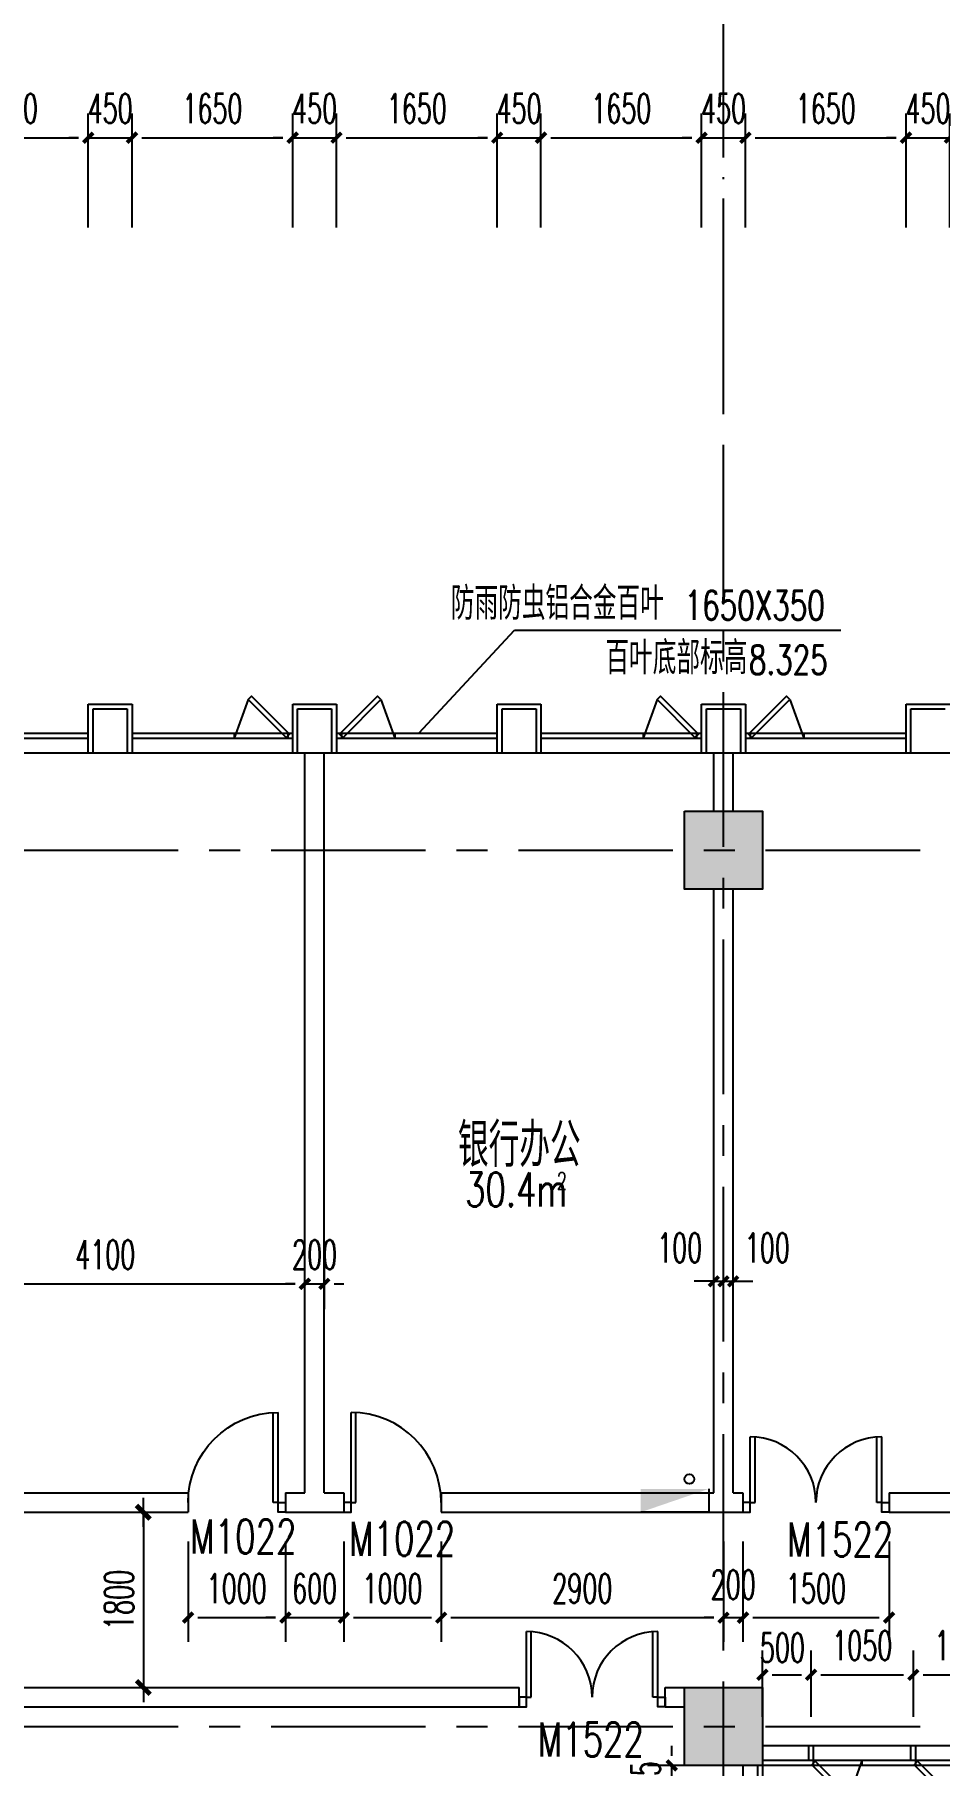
# Model space of a CAD drawing. Extents: x 824790 to 973415, y 4290613 to 4374713.
# Drawn here: x 870034 to 879327, y 4337795 to 4355572 of the extents above; entities that cross this region are included whole.
import ezdxf

# ---------------------------------------------------------------- set-up
doc = ezdxf.new("R2010")
doc.units = 0
doc.header["$LTSCALE"] = 1000
doc.header["$MEASUREMENT"] = 0
for name, pattern in [('ACAD_ISO08W100', [36, 24, -3, 6, -3]), ('CENTER', [50.8, 31.75, -6.35, 6.35, -6.35]), ('DOTE', [2.42, 2, -0.2, 0.02, -0.2])]:
    doc.linetypes.add(name, pattern=pattern)
doc.layers.get('0').update_dxf_attribs({"color": 255, "linetype": 'CONTINUOUS'})
doc.layers.add('0-消防箱', color=7, linetype='CONTINUOUS', lineweight=25)
for name, color, linetype in [('A-AREA-TEXT', 6, 'CONTINUOUS'), ('A-AXIS', 3, 'CONTINUOUS'), ('A-DIM', 201, 'CONTINUOUS'), ('A-DOTE', 8, 'ACAD_ISO08W100'), ('A-FIN-GRAN', 34, 'CONTINUOUS'), ('A-LINE', 254, 'CONTINUOUS'), ('A-NOTE', 150, 'CONTINUOUS'), ('A-TEXT-CN', 31, 'CONTINUOUS'), ('A-WALL', 2, 'CONTINUOUS'), ('A-WINDOW', 4, 'CONTINUOUS'), ('A-WINDOW-TEXT', 93, 'CONTINUOUS'), ('DOTE', 17, 'DOTE'), ('HATCH-F252', 252, 'CONTINUOUS'), ('PUB_TEXT', 7, 'CONTINUOUS'), ('S-COLUMN', 1, 'CONTINUOUS'), ('WINDOW', 4, 'CONTINUOUS'), ('柱子', 9, 'CONTINUOUS')]:
    doc.layers.add(name, color=color, linetype=linetype)
doc.styles.add('_HZTXT', font='tjromans.shx', dxfattribs={"width": 0.7, "bigfont": 'tjhztxt.shx'})
doc.styles.add('_TCH_DIM', font='SIMPLEX', dxfattribs={"bigfont": 'GBCBIG'})
doc.styles.add('DIM_FONT', font='SIMPLEX.shx', dxfattribs={"width": 0.6, "bigfont": 'GBCBIG.shx'})
doc.styles.add('PRC-S', font='TJROMANS.shx', dxfattribs={"width": 0.7, "bigfont": 'hztxt.shx'})
doc.dimstyles.new('DIM100', dxfattribs={"dimscale": 100, "dimtxt": 3, "dimasz": 0.01, "dimexe": 1, "dimexo": 1, "dimgap": 1, "dimtad": 1, "dimdec": 0, "dimzin": 0, "dimdsep": 46, "dimtxsty": 'DIM_FONT', "dimblk1": 'h-_DIMX', "dimblk2": 'h-_DIMX', "dimsah": 1, "dimcen": 0.01, "dimclrd": 256, "dimclre": 256, "dimclrt": 7, "dimadec": 3, "dimazin": 0, "dimtfac": 1, "dimtdec": 0, "dimtix": 1, "dimtmove": 2, "dimatfit": 3, "dimldrblk": 'h-_DIMX', "dimfxl": 0, "dimtolj": 1, "dimtzin": 5, "dimarcsym": 0})
doc.dimstyles.new('DIMN', dxfattribs={"dimtxt": 300, "dimasz": 100, "dimexe": 250, "dimexo": 300, "dimgap": 150, "dimtad": 1, "dimdec": 0, "dimzin": 0, "dimdsep": 46, "dimtxsty": 'DIM_FONT', "dimblk": 'h-_ArchTick', "dimcen": 0.09, "dimclrt": 7, "dimazin": 2, "dimtfac": 1, "dimtdec": 0, "dimtix": 1, "dimtmove": 2, "dimatfit": 3, "dimfxl": 0, "dimtolj": 1, "dimtzin": 0, "dimarcsym": 0})

# ---------------------------------------------------------------- blocks, each defined once
blk = doc.blocks.new('h-_DIMX')
blk.add_line((-150, 0), (150, 0))
at = {"const_width": 50}
blk.add_lwpolyline([(-70, -70), (70, 70)], dxfattribs=at)
blk = doc.blocks.new('h-D15')
for p, q in [((75, 0), (75, 675)), ((125, 0), (125, 673.145601)), ((1375, 0), (1375, 673.145601)), ((1425, 0), (1425, 675)), ((75, 0), (125, 0)), ((1425, 0), (1375, 0))]:
    blk.add_line(p, q)
for points in [[(75, 0), (0, 0), (0, -100), (75, -100)], [(1425, 0), (1500, 0), (1500, -100), (1425, -100)]]:
    blk.add_lwpolyline(points, close=True)
for centre, start, end in [((75, 0), 0, 90), ((1425, 0), 90, 180)]:
    blk.add_arc(centre, 675, start, end)
blk = doc.blocks.new('h-D10')
for p, q in [((75, 0), (75, 925)), ((125, 0), (125, 923.64766)), ((75, 0), (125, 0))]:
    blk.add_line(p, q)
blk.add_lwpolyline([(75, 0), (0, 0), (0, -100), (75, -100)], close=True)
blk.add_arc((75, 0), 925, 0, 90)
blk = doc.blocks.new('h-ewryer')
at = {"layer": 'A-WINDOW', "ltscale": 0.5}
blk.add_line((366378, 243878), (366234, 243482), dxfattribs=at)
at = {"layer": 'A-WINDOW'}
for p, q in [((366234, 243532), (366234, 243482)), ((366784, 243532), (366784, 243482))]:
    blk.add_line(p, q, dxfattribs=at)
at = {"layer": 'A-WINDOW', "ltscale": 0.5}
blk.add_lwpolyline([(366378, 243878), (366413, 243914), (366802, 243525), (366767, 243489)], close=True, dxfattribs=at)
blk = doc.blocks.new('h-2层裙房幕墙')
at = {"layer": 'A-FIN-GRAN'}
for p, q in [((769186, 4035935), (769186, 4036435)), ((769186, 4036435), (769636, 4036435)), ((769236, 4035935), (769236, 4036385)), ((769236, 4036385), (769586, 4036385)), ((769586, 4036385), (769586, 4035935)), ((769636, 4036435), (769636, 4035935)), ((771286, 4035935), (771286, 4036435)), ((771286, 4036435), (771736, 4036435)), ((771336, 4035935), (771336, 4036385)), ((771336, 4036385), (771686, 4036385)), ((771686, 4036385), (771686, 4035935)), ((771736, 4036435), (771736, 4035935)), ((773386, 4035935), (773386, 4036435)), ((773386, 4036435), (773836, 4036435)), ((773436, 4035935), (773436, 4036385)), ((773436, 4036385), (773786, 4036385)), ((773786, 4036385), (773786, 4035935)), ((773836, 4036435), (773836, 4035935)), ((775486, 4035935), (775486, 4036435)), ((775486, 4036435), (775936, 4036435)), ((775536, 4035935), (775536, 4036385)), ((775536, 4036385), (775886, 4036385)), ((775886, 4036385), (775886, 4035935)), ((775936, 4036435), (775936, 4035935)), ((777586, 4035935), (777586, 4036435)), ((777586, 4036435), (778036, 4036435)), ((777636, 4035935), (777636, 4036385)), ((777636, 4036385), (777986, 4036385))]:
    blk.add_line(p, q, dxfattribs=at)
at = {"layer": 'WINDOW'}
for p, q in [((767536, 4036135), (769186, 4036135)), ((769636, 4036135), (771286, 4036135)), ((771736, 4036135), (773386, 4036135)), ((773836, 4036135), (775486, 4036135)), ((775936, 4036135), (777586, 4036135)), ((740234, 4035935), (801136, 4035935)), ((767536, 4036085), (769186, 4036085)), ((767536, 4035935), (769186, 4035935)), ((769636, 4036085), (771286, 4036085)), ((769636, 4035935), (771286, 4035935)), ((771736, 4036085), (773386, 4036085)), ((771736, 4035935), (773386, 4035935)), ((773836, 4036085), (775486, 4036085)), ((773836, 4035935), (775486, 4035935)), ((775936, 4036085), (777586, 4036085)), ((775936, 4035935), (777586, 4035935))]:
    blk.add_line(p, q, dxfattribs=at)
at = {"layer": 'A-WINDOW'}
for p in [(404451, 3792603), (408651, 3792603)]:
    blk.add_blockref('h-ewryer', p, dxfattribs=at)
at = {"layer": 'A-WINDOW', "xscale": -1}
for p in [(1138570, 3792603), (1142770, 3792603)]:
    blk.add_blockref('h-ewryer', p, dxfattribs=at)
blk = doc.blocks.new('h-消火栓')
at = {"color": 0}
for p, q in [((50, -240), (50, 0)), ((50, 0), (750, 0))]:
    blk.add_line(p, q, dxfattribs=at)
blk.add_solid([(50, -240), (750, 0), (50, -240), (750, -240)], dxfattribs=at)
blk = doc.blocks.new('sdfsf')
at = {"layer": 'A-WINDOW'}
for p, q in [((844942, 4169919), (844942, 4169969)), ((845442, 4169919), (845442, 4169969))]:
    blk.add_line(p, q, dxfattribs=at)
at = {"layer": 'A-WINDOW', "ltscale": 0.5}
blk.add_line((845070, 4169608), (844942, 4169969), dxfattribs=at)
blk.add_lwpolyline([(845070, 4169608), (845106, 4169573), (845459, 4169926), (845424, 4169962)], close=True, dxfattribs=at)
blk = doc.blocks.new('dsfd')
at = {"layer": 'A-FIN-GRAN'}
for p, q in [((877985, 4337845), (877985, 4337995)), ((878035, 4337845), (878035, 4337995)), ((879035, 4337845), (879035, 4337995)), ((879085, 4337845), (879085, 4337995)), ((880085, 4337845), (880085, 4337995)), ((880135, 4337845), (880135, 4337995)), ((881135, 4337845), (881135, 4337995)), ((881185, 4337845), (881185, 4337995)), ((882185, 4337845), (882185, 4337995)), ((882235, 4337845), (882235, 4337995)), ((883235, 4337845), (883235, 4337995)), ((883285, 4337845), (883285, 4337995)), ((884285, 4337845), (884285, 4337995)), ((884335, 4337845), (884335, 4337995)), ((877460, 4337395), (877310, 4337395)), ((885010, 4337395), (884860, 4337395)), ((877460, 4337345), (877310, 4337345)), ((885010, 4337345), (884860, 4337345)), ((877460, 4336345), (877310, 4336345)), ((885010, 4336345), (884860, 4336345)), ((877460, 4336295), (877310, 4336295)), ((885010, 4336295), (884860, 4336295)), ((877460, 4335295), (877310, 4335295)), ((885010, 4335295), (884860, 4335295)), ((877460, 4335245), (877310, 4335245)), ((885010, 4335245), (884860, 4335245)), ((877460, 4334245), (877310, 4334245)), ((877460, 4334195), (877310, 4334195)), ((877460, 4333195), (877310, 4333195)), ((877460, 4333145), (877310, 4333145)), ((877460, 4332145), (877310, 4332145)), ((877460, 4332095), (877310, 4332095)), ((885010, 4332145), (884860, 4332145)), ((885010, 4332095), (884860, 4332095)), ((877460, 4331095), (877310, 4331095)), ((877460, 4331045), (877310, 4331045)), ((885010, 4331095), (884860, 4331095)), ((885010, 4331045), (884860, 4331045)), ((877460, 4330045), (877310, 4330045)), ((877460, 4329995), (877310, 4329995)), ((885010, 4330045), (884860, 4330045)), ((885010, 4329995), (884860, 4329995)), ((877985, 4329545), (877985, 4329395)), ((878035, 4329545), (878035, 4329395)), ((879035, 4329545), (879035, 4329395)), ((879085, 4329545), (879085, 4329395)), ((880085, 4329545), (880085, 4329395)), ((880135, 4329545), (880135, 4329395)), ((881135, 4329545), (881135, 4329395)), ((881185, 4329545), (881185, 4329395)), ((882185, 4329545), (882185, 4329395)), ((882235, 4329545), (882235, 4329395)), ((883235, 4329545), (883235, 4329395)), ((883285, 4329545), (883285, 4329395)), ((884285, 4329545), (884285, 4329395)), ((884335, 4329545), (884335, 4329395))]:
    blk.add_line(p, q, dxfattribs=at)
at = {"layer": 'A-LINE'}
for p, q in [((884910, 4335195), (884910, 4332195)), ((885010, 4335195), (885010, 4332195))]:
    blk.add_line(p, q, dxfattribs=at)
at = {"layer": 'A-WINDOW'}
for p, q in [((885010, 4335195), (884810, 4335195)), ((885010, 4332195), (884810, 4332195))]:
    blk.add_line(p, q, dxfattribs=at)
for points in [[(884810, 4337995), (877910, 4337995), (877510, 4337995)], [(877310, 4337795), (877310, 4329595)], [(877460, 4337795), (877460, 4329595)], [(884810, 4337845), (877910, 4337845), (877510, 4337845)], [(884810, 4335195), (884810, 4337795), (877910, 4337795), (877510, 4337795), (877510, 4329595), (877910, 4329595), (884810, 4329595), (884810, 4332195)], [(884860, 4335195), (884860, 4337795)], [(885010, 4335195), (885010, 4337795)], [(884860, 4329595), (884860, 4332195)], [(885010, 4329595), (885010, 4332195)], [(877510, 4329545), (877910, 4329545), (884810, 4329545)], [(877510, 4329395), (877910, 4329395), (884810, 4329395)]]:
    blk.add_lwpolyline(points, dxfattribs=at)
at = {"layer": 'A-WINDOW', "xscale": -1}
for p in [(1723476, 167876), (1724526, 167876)]:
    blk.add_blockref('sdfsf', p, dxfattribs=at)
at = {"layer": 'A-WINDOW'}
for p in [(37793, 167876), (38843, 167876)]:
    blk.add_blockref('sdfsf', p, dxfattribs=at)
for name, p, rotation in [('sdfsf', (5047429, 3491904), 90), ('sdfsf', (5047429, 3490904), 90), ('h-D15', (884810, 4333695), 90), ('h-D15', (884810, 4332195), 90), ('sdfsf', (-3285109, 5176487), 270), ('sdfsf', (-3285109, 5175487), 270), ('sdfsf', (1723476, 8499514), 180), ('sdfsf', (1724526, 8499514), 180)]:
    blk.add_blockref(name, p, dxfattribs=dict(at, rotation=rotation))
at = {"layer": 'A-WINDOW', "xscale": -1}
for p, rotation in [((-3285109, 3491904), 270), ((-3285109, 3490904), 270), ((5047429, 5176487), 90), ((5047429, 5175487), 90), ((37793, 8499514), 180), ((38843, 8499514), 180)]:
    blk.add_blockref('sdfsf', p, dxfattribs=dict(at, rotation=rotation))
blk = doc.blocks.new('h-qwwe')
at = {"layer": 'HATCH-F252'}
blk.add_hatch(color=256, dxfattribs=at).paths.add_polyline_path([(-400, 400), (400, 400), (400, -400), (-400, -400)])
at = {"layer": 'S-COLUMN', "color": 1}
blk.add_lwpolyline([(-400, 400), (400, 400), (400, -400), (-400, -400)], close=True, dxfattribs=at)
blk = doc.blocks.new('h-800zhu')
at = {"layer": '柱子'}
for p in [(-2563529, -1387131), (-2563529, -1396131)]:
    blk.add_blockref('h-qwwe', p, dxfattribs=at)
blk = doc.blocks.new('*D36')
at = {"layer": 'A-DIM', "lineweight": -2, "transparency": 16777216}
for p, q in [((870237, 4340395), (871251, 4340395)), ((871151, 4340394), (871151, 4338596)), ((870237, 4338595), (871251, 4338595))]:
    blk.add_line(p, q, dxfattribs=at)
for p, rotation in [((871151, 4340395), 90), ((871151, 4338595), 270)]:
    blk.add_blockref('h-_DIMX', p, dxfattribs=dict(at, rotation=rotation))
at = {"layer": 'A-DIM', "color": 7, "transparency": 16777216, "insert": (870901, 4339495), "char_height": 300, "attachment_point": 5, "rotation": 90, "style": 'DIM_FONT'}
blk.add_mtext('\\A1;1800', dxfattribs=at)
blk = doc.blocks.new('h-_ArchTick')
at = {"color": 0, "linetype": 'ByBlock', "const_width": 0.4}
blk.add_lwpolyline([(-0.5, -0.5), (0.5, 0.5)], dxfattribs=at)
blk = doc.blocks.new('*D126')
at = {"layer": 'A-DIM', "color": 0, "lineweight": -2, "transparency": 16777216}
for p, q in [((876579, 4337895), (876579, 4337995)), ((877010, 4337795), (876329, 4337795)), ((876579, 4337370), (876579, 4337795)), ((877010, 4337370), (876329, 4337370)), ((876579, 4337270), (876579, 4337170))]:
    blk.add_line(p, q, dxfattribs=at)
at = {"layer": 'A-DIM', "color": 0, "lineweight": -2, "transparency": 16777216, "xscale": 100, "yscale": 100, "zscale": 100}
for p, rotation in [((876579, 4337795), 270), ((876579, 4337370), 90)]:
    blk.add_blockref('h-_ArchTick', p, dxfattribs=dict(at, rotation=rotation))
at = {"layer": 'A-DIM', "color": 7, "transparency": 16777216, "insert": (876310, 4337608), "char_height": 300, "attachment_point": 5, "rotation": 90, "style": 'DIM_FONT'}
blk.add_mtext('\\A1;425', dxfattribs=at)
blk = doc.blocks.new('*D147')
at = {"layer": 'A-DIM', "color": 0, "lineweight": -2, "transparency": 16777216}
for p, q in [((879060, 4338295), (879060, 4338976)), ((880110, 4338295), (880110, 4338976)), ((879160, 4338726), (880010, 4338726))]:
    blk.add_line(p, q, dxfattribs=at)
at = {"layer": 'A-DIM', "color": 0, "lineweight": -2, "transparency": 16777216, "xscale": 100, "yscale": 100, "zscale": 100, "rotation": 180}
blk.add_blockref('h-_ArchTick', (879060, 4338726), dxfattribs=at)
at = {"layer": 'A-DIM', "color": 0, "lineweight": -2, "transparency": 16777216, "xscale": 100, "yscale": 100, "zscale": 100}
blk.add_blockref('h-_ArchTick', (880110, 4338726), dxfattribs=at)
at = {"layer": 'A-DIM', "color": 7, "transparency": 16777216, "insert": (879585, 4339026), "char_height": 300, "attachment_point": 5, "style": 'DIM_FONT'}
blk.add_mtext('\\A1;1050', dxfattribs=at)
blk = doc.blocks.new('*D148')
at = {"layer": 'A-DIM', "color": 0, "lineweight": -2, "transparency": 16777216}
for p, q in [((878010, 4338295), (878010, 4338976)), ((879060, 4338295), (879060, 4338976)), ((878110, 4338726), (878960, 4338726))]:
    blk.add_line(p, q, dxfattribs=at)
at = {"layer": 'A-DIM', "color": 0, "lineweight": -2, "transparency": 16777216, "xscale": 100, "yscale": 100, "zscale": 100, "rotation": 180}
blk.add_blockref('h-_ArchTick', (878010, 4338726), dxfattribs=at)
at = {"layer": 'A-DIM', "color": 0, "lineweight": -2, "transparency": 16777216, "xscale": 100, "yscale": 100, "zscale": 100}
blk.add_blockref('h-_ArchTick', (879060, 4338726), dxfattribs=at)
at = {"layer": 'A-DIM', "color": 7, "transparency": 16777216, "insert": (878535, 4339026), "char_height": 300, "attachment_point": 5, "style": 'DIM_FONT'}
blk.add_mtext('\\A1;1050', dxfattribs=at)
blk = doc.blocks.new('*D149')
at = {"layer": 'A-DIM', "color": 0, "lineweight": -2, "transparency": 16777216}
for p, q in [((877510, 4338295), (877510, 4338976)), ((878010, 4338295), (878010, 4338976)), ((877610, 4338726), (877910, 4338726))]:
    blk.add_line(p, q, dxfattribs=at)
at = {"layer": 'A-DIM', "color": 0, "lineweight": -2, "transparency": 16777216, "xscale": 100, "yscale": 100, "zscale": 100, "rotation": 180}
blk.add_blockref('h-_ArchTick', (877510, 4338726), dxfattribs=at)
at = {"layer": 'A-DIM', "color": 0, "lineweight": -2, "transparency": 16777216, "xscale": 100, "yscale": 100, "zscale": 100}
blk.add_blockref('h-_ArchTick', (878010, 4338726), dxfattribs=at)
at = {"layer": 'A-DIM', "color": 7, "transparency": 16777216, "insert": (877715, 4339004), "char_height": 300, "attachment_point": 5, "style": 'DIM_FONT'}
blk.add_mtext('\\A1;500', dxfattribs=at)
blk = doc.blocks.new('*D402')
at = {"layer": 'A-DIM', "color": 0, "lineweight": -2, "transparency": 16777216}
for p, q in [((878985, 4353589), (878985, 4354763)), ((879435, 4353589), (879435, 4354763)), ((878885, 4354513), (878785, 4354513)), ((878985, 4354513), (879435, 4354513)), ((879535, 4354513), (879635, 4354513))]:
    blk.add_line(p, q, dxfattribs=at)
at = {"layer": 'A-DIM', "color": 0, "lineweight": -2, "transparency": 16777216, "xscale": 100, "yscale": 100, "zscale": 100}
blk.add_blockref('h-_ArchTick', (878985, 4354513), dxfattribs=at)
at = {"layer": 'A-DIM', "color": 0, "lineweight": -2, "transparency": 16777216, "xscale": 100, "yscale": 100, "zscale": 100, "rotation": 180}
blk.add_blockref('h-_ArchTick', (879435, 4354513), dxfattribs=at)
at = {"layer": 'A-DIM', "color": 7, "transparency": 16777216, "insert": (879210, 4354813), "char_height": 300, "attachment_point": 5, "style": 'DIM_FONT'}
blk.add_mtext('\\A1;450', dxfattribs=at)
blk = doc.blocks.new('*D403')
at = {"layer": 'A-DIM', "color": 0, "lineweight": -2, "transparency": 16777216}
for p, q in [((877335, 4353589), (877335, 4354763)), ((878985, 4353589), (878985, 4354763)), ((877435, 4354513), (878885, 4354513))]:
    blk.add_line(p, q, dxfattribs=at)
at = {"layer": 'A-DIM', "color": 0, "lineweight": -2, "transparency": 16777216, "xscale": 100, "yscale": 100, "zscale": 100, "rotation": 180}
blk.add_blockref('h-_ArchTick', (877335, 4354513), dxfattribs=at)
at = {"layer": 'A-DIM', "color": 0, "lineweight": -2, "transparency": 16777216, "xscale": 100, "yscale": 100, "zscale": 100}
blk.add_blockref('h-_ArchTick', (878985, 4354513), dxfattribs=at)
at = {"layer": 'A-DIM', "color": 7, "transparency": 16777216, "insert": (878160, 4354813), "char_height": 300, "attachment_point": 5, "style": 'DIM_FONT'}
blk.add_mtext('\\A1;1650', dxfattribs=at)
blk = doc.blocks.new('*D404')
at = {"layer": 'A-DIM', "color": 0, "lineweight": -2, "transparency": 16777216}
for p, q in [((876885, 4353589), (876885, 4354763)), ((877335, 4353589), (877335, 4354763)), ((876785, 4354513), (876685, 4354513)), ((876885, 4354513), (877335, 4354513)), ((877435, 4354513), (877535, 4354513))]:
    blk.add_line(p, q, dxfattribs=at)
at = {"layer": 'A-DIM', "color": 0, "lineweight": -2, "transparency": 16777216, "xscale": 100, "yscale": 100, "zscale": 100}
blk.add_blockref('h-_ArchTick', (876885, 4354513), dxfattribs=at)
at = {"layer": 'A-DIM', "color": 0, "lineweight": -2, "transparency": 16777216, "xscale": 100, "yscale": 100, "zscale": 100, "rotation": 180}
blk.add_blockref('h-_ArchTick', (877335, 4354513), dxfattribs=at)
at = {"layer": 'A-DIM', "color": 7, "transparency": 16777216, "insert": (877110, 4354813), "char_height": 300, "attachment_point": 5, "style": 'DIM_FONT'}
blk.add_mtext('\\A1;450', dxfattribs=at)
blk = doc.blocks.new('*D405')
at = {"layer": 'A-DIM', "color": 0, "lineweight": -2, "transparency": 16777216}
for p, q in [((875235, 4353589), (875235, 4354763)), ((876885, 4353589), (876885, 4354763)), ((875335, 4354513), (876785, 4354513))]:
    blk.add_line(p, q, dxfattribs=at)
at = {"layer": 'A-DIM', "color": 0, "lineweight": -2, "transparency": 16777216, "xscale": 100, "yscale": 100, "zscale": 100, "rotation": 180}
blk.add_blockref('h-_ArchTick', (875235, 4354513), dxfattribs=at)
at = {"layer": 'A-DIM', "color": 0, "lineweight": -2, "transparency": 16777216, "xscale": 100, "yscale": 100, "zscale": 100}
blk.add_blockref('h-_ArchTick', (876885, 4354513), dxfattribs=at)
at = {"layer": 'A-DIM', "color": 7, "transparency": 16777216, "insert": (876060, 4354813), "char_height": 300, "attachment_point": 5, "style": 'DIM_FONT'}
blk.add_mtext('\\A1;1650', dxfattribs=at)
blk = doc.blocks.new('*D406')
at = {"layer": 'A-DIM', "color": 0, "lineweight": -2, "transparency": 16777216}
for p, q in [((874785, 4353589), (874785, 4354763)), ((875235, 4353589), (875235, 4354763)), ((874685, 4354513), (874585, 4354513)), ((874785, 4354513), (875235, 4354513)), ((875335, 4354513), (875435, 4354513))]:
    blk.add_line(p, q, dxfattribs=at)
at = {"layer": 'A-DIM', "color": 0, "lineweight": -2, "transparency": 16777216, "xscale": 100, "yscale": 100, "zscale": 100}
blk.add_blockref('h-_ArchTick', (874785, 4354513), dxfattribs=at)
at = {"layer": 'A-DIM', "color": 0, "lineweight": -2, "transparency": 16777216, "xscale": 100, "yscale": 100, "zscale": 100, "rotation": 180}
blk.add_blockref('h-_ArchTick', (875235, 4354513), dxfattribs=at)
at = {"layer": 'A-DIM', "color": 7, "transparency": 16777216, "insert": (875010, 4354813), "char_height": 300, "attachment_point": 5, "style": 'DIM_FONT'}
blk.add_mtext('\\A1;450', dxfattribs=at)
blk = doc.blocks.new('*D407')
at = {"layer": 'A-DIM', "color": 0, "lineweight": -2, "transparency": 16777216}
for p, q in [((873135, 4353589), (873135, 4354763)), ((874785, 4353589), (874785, 4354763)), ((873235, 4354513), (874685, 4354513))]:
    blk.add_line(p, q, dxfattribs=at)
at = {"layer": 'A-DIM', "color": 0, "lineweight": -2, "transparency": 16777216, "xscale": 100, "yscale": 100, "zscale": 100, "rotation": 180}
blk.add_blockref('h-_ArchTick', (873135, 4354513), dxfattribs=at)
at = {"layer": 'A-DIM', "color": 0, "lineweight": -2, "transparency": 16777216, "xscale": 100, "yscale": 100, "zscale": 100}
blk.add_blockref('h-_ArchTick', (874785, 4354513), dxfattribs=at)
at = {"layer": 'A-DIM', "color": 7, "transparency": 16777216, "insert": (873960, 4354813), "char_height": 300, "attachment_point": 5, "style": 'DIM_FONT'}
blk.add_mtext('\\A1;1650', dxfattribs=at)
blk = doc.blocks.new('*D408')
at = {"layer": 'A-DIM', "color": 0, "lineweight": -2, "transparency": 16777216}
for p, q in [((872685, 4353589), (872685, 4354763)), ((873135, 4353589), (873135, 4354763)), ((872585, 4354513), (872485, 4354513)), ((872685, 4354513), (873135, 4354513)), ((873235, 4354513), (873335, 4354513))]:
    blk.add_line(p, q, dxfattribs=at)
at = {"layer": 'A-DIM', "color": 0, "lineweight": -2, "transparency": 16777216, "xscale": 100, "yscale": 100, "zscale": 100}
blk.add_blockref('h-_ArchTick', (872685, 4354513), dxfattribs=at)
at = {"layer": 'A-DIM', "color": 0, "lineweight": -2, "transparency": 16777216, "xscale": 100, "yscale": 100, "zscale": 100, "rotation": 180}
blk.add_blockref('h-_ArchTick', (873135, 4354513), dxfattribs=at)
at = {"layer": 'A-DIM', "color": 7, "transparency": 16777216, "insert": (872910, 4354813), "char_height": 300, "attachment_point": 5, "style": 'DIM_FONT'}
blk.add_mtext('\\A1;450', dxfattribs=at)
blk = doc.blocks.new('*D409')
at = {"layer": 'A-DIM', "color": 0, "lineweight": -2, "transparency": 16777216}
for p, q in [((871035, 4353589), (871035, 4354763)), ((872685, 4353589), (872685, 4354763)), ((871135, 4354513), (872585, 4354513))]:
    blk.add_line(p, q, dxfattribs=at)
at = {"layer": 'A-DIM', "color": 0, "lineweight": -2, "transparency": 16777216, "xscale": 100, "yscale": 100, "zscale": 100, "rotation": 180}
blk.add_blockref('h-_ArchTick', (871035, 4354513), dxfattribs=at)
at = {"layer": 'A-DIM', "color": 0, "lineweight": -2, "transparency": 16777216, "xscale": 100, "yscale": 100, "zscale": 100}
blk.add_blockref('h-_ArchTick', (872685, 4354513), dxfattribs=at)
at = {"layer": 'A-DIM', "color": 7, "transparency": 16777216, "insert": (871860, 4354813), "char_height": 300, "attachment_point": 5, "style": 'DIM_FONT'}
blk.add_mtext('\\A1;1650', dxfattribs=at)
blk = doc.blocks.new('*D410')
at = {"layer": 'A-DIM', "color": 0, "lineweight": -2, "transparency": 16777216}
for p, q in [((870585, 4353589), (870585, 4354763)), ((871035, 4353589), (871035, 4354763)), ((870485, 4354513), (870385, 4354513)), ((870585, 4354513), (871035, 4354513)), ((871135, 4354513), (871235, 4354513))]:
    blk.add_line(p, q, dxfattribs=at)
at = {"layer": 'A-DIM', "color": 0, "lineweight": -2, "transparency": 16777216, "xscale": 100, "yscale": 100, "zscale": 100}
blk.add_blockref('h-_ArchTick', (870585, 4354513), dxfattribs=at)
at = {"layer": 'A-DIM', "color": 0, "lineweight": -2, "transparency": 16777216, "xscale": 100, "yscale": 100, "zscale": 100, "rotation": 180}
blk.add_blockref('h-_ArchTick', (871035, 4354513), dxfattribs=at)
at = {"layer": 'A-DIM', "color": 7, "transparency": 16777216, "insert": (870810, 4354813), "char_height": 300, "attachment_point": 5, "style": 'DIM_FONT'}
blk.add_mtext('\\A1;450', dxfattribs=at)
blk = doc.blocks.new('*D411')
at = {"layer": 'A-DIM', "color": 0, "lineweight": -2, "transparency": 16777216}
for p, q in [((868935, 4353589), (868935, 4354763)), ((870585, 4353589), (870585, 4354763)), ((869035, 4354513), (870485, 4354513))]:
    blk.add_line(p, q, dxfattribs=at)
at = {"layer": 'A-DIM', "color": 0, "lineweight": -2, "transparency": 16777216, "xscale": 100, "yscale": 100, "zscale": 100, "rotation": 180}
blk.add_blockref('h-_ArchTick', (868935, 4354513), dxfattribs=at)
at = {"layer": 'A-DIM', "color": 0, "lineweight": -2, "transparency": 16777216, "xscale": 100, "yscale": 100, "zscale": 100}
blk.add_blockref('h-_ArchTick', (870585, 4354513), dxfattribs=at)
at = {"layer": 'A-DIM', "color": 7, "transparency": 16777216, "insert": (869760, 4354813), "char_height": 300, "attachment_point": 5, "style": 'DIM_FONT'}
blk.add_mtext('\\A1;1650', dxfattribs=at)
blk = doc.blocks.new('*D736')
at = {"layer": 'A-DIM', "color": 0, "lineweight": -2, "transparency": 16777216}
for p, q in [((871610, 4340095), (871610, 4339063)), ((872610, 4340095), (872610, 4339063)), ((871710, 4339313), (872510, 4339313))]:
    blk.add_line(p, q, dxfattribs=at)
at = {"layer": 'A-DIM', "color": 0, "lineweight": -2, "transparency": 16777216, "xscale": 100, "yscale": 100, "zscale": 100, "rotation": 180}
blk.add_blockref('h-_ArchTick', (871610, 4339313), dxfattribs=at)
at = {"layer": 'A-DIM', "color": 0, "lineweight": -2, "transparency": 16777216, "xscale": 100, "yscale": 100, "zscale": 100}
blk.add_blockref('h-_ArchTick', (872610, 4339313), dxfattribs=at)
at = {"layer": 'A-DIM', "color": 7, "transparency": 16777216, "insert": (872110, 4339613), "char_height": 300, "attachment_point": 5, "style": 'DIM_FONT'}
blk.add_mtext('\\A1;1000', dxfattribs=at)
blk = doc.blocks.new('*D737')
at = {"layer": 'A-DIM', "color": 0, "lineweight": -2, "transparency": 16777216}
for p, q in [((872610, 4340095), (872610, 4339063)), ((873210, 4340095), (873210, 4339063)), ((872510, 4339313), (872410, 4339313)), ((872610, 4339313), (873210, 4339313)), ((873310, 4339313), (873410, 4339313))]:
    blk.add_line(p, q, dxfattribs=at)
at = {"layer": 'A-DIM', "color": 0, "lineweight": -2, "transparency": 16777216, "xscale": 100, "yscale": 100, "zscale": 100}
blk.add_blockref('h-_ArchTick', (872610, 4339313), dxfattribs=at)
at = {"layer": 'A-DIM', "color": 0, "lineweight": -2, "transparency": 16777216, "xscale": 100, "yscale": 100, "zscale": 100, "rotation": 180}
blk.add_blockref('h-_ArchTick', (873210, 4339313), dxfattribs=at)
at = {"layer": 'A-DIM', "color": 7, "transparency": 16777216, "insert": (872910, 4339613), "char_height": 300, "attachment_point": 5, "style": 'DIM_FONT'}
blk.add_mtext('\\A1;600', dxfattribs=at)
blk = doc.blocks.new('*D738')
at = {"layer": 'A-DIM', "color": 0, "lineweight": -2, "transparency": 16777216}
for p, q in [((873210, 4340095), (873210, 4339063)), ((874210, 4340095), (874210, 4339063)), ((873310, 4339313), (874110, 4339313))]:
    blk.add_line(p, q, dxfattribs=at)
at = {"layer": 'A-DIM', "color": 0, "lineweight": -2, "transparency": 16777216, "xscale": 100, "yscale": 100, "zscale": 100, "rotation": 180}
blk.add_blockref('h-_ArchTick', (873210, 4339313), dxfattribs=at)
at = {"layer": 'A-DIM', "color": 0, "lineweight": -2, "transparency": 16777216, "xscale": 100, "yscale": 100, "zscale": 100}
blk.add_blockref('h-_ArchTick', (874210, 4339313), dxfattribs=at)
at = {"layer": 'A-DIM', "color": 7, "transparency": 16777216, "insert": (873710, 4339613), "char_height": 300, "attachment_point": 5, "style": 'DIM_FONT'}
blk.add_mtext('\\A1;1000', dxfattribs=at)
blk = doc.blocks.new('*D739')
at = {"layer": 'A-DIM', "color": 0, "lineweight": -2, "transparency": 16777216}
for p, q in [((874210, 4340095), (874210, 4339063)), ((877110, 4340095), (877110, 4339063)), ((874310, 4339313), (877010, 4339313))]:
    blk.add_line(p, q, dxfattribs=at)
at = {"layer": 'A-DIM', "color": 0, "lineweight": -2, "transparency": 16777216, "xscale": 100, "yscale": 100, "zscale": 100, "rotation": 180}
blk.add_blockref('h-_ArchTick', (874210, 4339313), dxfattribs=at)
at = {"layer": 'A-DIM', "color": 0, "lineweight": -2, "transparency": 16777216, "xscale": 100, "yscale": 100, "zscale": 100}
blk.add_blockref('h-_ArchTick', (877110, 4339313), dxfattribs=at)
at = {"layer": 'A-DIM', "color": 7, "transparency": 16777216, "insert": (875660, 4339613), "char_height": 300, "attachment_point": 5, "style": 'DIM_FONT'}
blk.add_mtext('\\A1;2900', dxfattribs=at)
blk = doc.blocks.new('*D740')
at = {"layer": 'A-DIM', "color": 0, "lineweight": -2, "transparency": 16777216}
for p, q in [((877110, 4340095), (877110, 4339063)), ((877310, 4340095), (877310, 4339063)), ((877010, 4339313), (876910, 4339313)), ((877110, 4339313), (877310, 4339313)), ((877410, 4339313), (877510, 4339313))]:
    blk.add_line(p, q, dxfattribs=at)
at = {"layer": 'A-DIM', "color": 0, "lineweight": -2, "transparency": 16777216, "xscale": 100, "yscale": 100, "zscale": 100}
blk.add_blockref('h-_ArchTick', (877110, 4339313), dxfattribs=at)
at = {"layer": 'A-DIM', "color": 0, "lineweight": -2, "transparency": 16777216, "xscale": 100, "yscale": 100, "zscale": 100, "rotation": 180}
blk.add_blockref('h-_ArchTick', (877310, 4339313), dxfattribs=at)
at = {"layer": 'A-DIM', "color": 7, "transparency": 16777216, "insert": (877210, 4339652), "char_height": 300, "attachment_point": 5, "style": 'DIM_FONT'}
blk.add_mtext('\\A1;200', dxfattribs=at)
blk = doc.blocks.new('*D741')
at = {"layer": 'A-DIM', "color": 0, "lineweight": -2, "transparency": 16777216}
for p, q in [((877310, 4340095), (877310, 4339063)), ((878810, 4340095), (878810, 4339063)), ((877410, 4339313), (878710, 4339313))]:
    blk.add_line(p, q, dxfattribs=at)
at = {"layer": 'A-DIM', "color": 0, "lineweight": -2, "transparency": 16777216, "xscale": 100, "yscale": 100, "zscale": 100, "rotation": 180}
blk.add_blockref('h-_ArchTick', (877310, 4339313), dxfattribs=at)
at = {"layer": 'A-DIM', "color": 0, "lineweight": -2, "transparency": 16777216, "xscale": 100, "yscale": 100, "zscale": 100}
blk.add_blockref('h-_ArchTick', (878810, 4339313), dxfattribs=at)
at = {"layer": 'A-DIM', "color": 7, "transparency": 16777216, "insert": (878060, 4339613), "char_height": 300, "attachment_point": 5, "style": 'DIM_FONT'}
blk.add_mtext('\\A1;1500', dxfattribs=at)
blk = doc.blocks.new('*D859')
at = {"layer": 'A-DIM', "color": 0, "lineweight": -2, "transparency": 16777216}
for p, q in [((877010, 4342660), (877010, 4343017)), ((877110, 4342660), (877110, 4343017)), ((876910, 4342767), (876810, 4342767)), ((877010, 4342767), (877110, 4342767)), ((877210, 4342767), (877310, 4342767))]:
    blk.add_line(p, q, dxfattribs=at)
at = {"layer": 'A-DIM', "color": 0, "lineweight": -2, "transparency": 16777216, "xscale": 100, "yscale": 100, "zscale": 100}
blk.add_blockref('h-_ArchTick', (877010, 4342767), dxfattribs=at)
at = {"layer": 'A-DIM', "color": 0, "lineweight": -2, "transparency": 16777216, "xscale": 100, "yscale": 100, "zscale": 100, "rotation": 180}
blk.add_blockref('h-_ArchTick', (877110, 4342767), dxfattribs=at)
at = {"layer": 'A-DIM', "color": 7, "transparency": 16777216, "insert": (876660, 4343112), "char_height": 300, "attachment_point": 5, "style": 'DIM_FONT'}
blk.add_mtext('\\A1;100', dxfattribs=at)
blk = doc.blocks.new('*D860')
at = {"layer": 'A-DIM', "color": 0, "lineweight": -2, "transparency": 16777216}
for p, q in [((877110, 4342660), (877110, 4343017)), ((877210, 4342660), (877210, 4343017)), ((877010, 4342767), (876910, 4342767)), ((877110, 4342767), (877210, 4342767)), ((877310, 4342767), (877410, 4342767))]:
    blk.add_line(p, q, dxfattribs=at)
at = {"layer": 'A-DIM', "color": 0, "lineweight": -2, "transparency": 16777216, "xscale": 100, "yscale": 100, "zscale": 100}
blk.add_blockref('h-_ArchTick', (877110, 4342767), dxfattribs=at)
at = {"layer": 'A-DIM', "color": 0, "lineweight": -2, "transparency": 16777216, "xscale": 100, "yscale": 100, "zscale": 100, "rotation": 180}
blk.add_blockref('h-_ArchTick', (877210, 4342767), dxfattribs=at)
at = {"layer": 'A-DIM', "color": 7, "transparency": 16777216, "insert": (877560, 4343112), "char_height": 300, "attachment_point": 5, "style": 'DIM_FONT'}
blk.add_mtext('\\A1;100', dxfattribs=at)
blk = doc.blocks.new('*D861')
at = {"layer": 'A-DIM', "color": 0, "lineweight": -2, "transparency": 16777216}
for p, q in [((872810, 4342480), (872810, 4342991)), ((873010, 4342480), (873010, 4342991)), ((872710, 4342741), (872610, 4342741)), ((872810, 4342741), (873010, 4342741)), ((873110, 4342741), (873210, 4342741))]:
    blk.add_line(p, q, dxfattribs=at)
at = {"layer": 'A-DIM', "color": 0, "lineweight": -2, "transparency": 16777216, "xscale": 100, "yscale": 100, "zscale": 100}
blk.add_blockref('h-_ArchTick', (872810, 4342741), dxfattribs=at)
at = {"layer": 'A-DIM', "color": 0, "lineweight": -2, "transparency": 16777216, "xscale": 100, "yscale": 100, "zscale": 100, "rotation": 180}
blk.add_blockref('h-_ArchTick', (873010, 4342741), dxfattribs=at)
at = {"layer": 'A-DIM', "color": 7, "transparency": 16777216, "insert": (872910, 4343041), "char_height": 300, "attachment_point": 5, "style": 'DIM_FONT'}
blk.add_mtext('\\A1;200', dxfattribs=at)
blk = doc.blocks.new('*D862')
at = {"layer": 'A-DIM', "color": 0, "lineweight": -2, "transparency": 16777216}
for p, q in [((868710, 4342480), (868710, 4342991)), ((872810, 4342480), (872810, 4342991)), ((868810, 4342741), (872710, 4342741))]:
    blk.add_line(p, q, dxfattribs=at)
at = {"layer": 'A-DIM', "color": 0, "lineweight": -2, "transparency": 16777216, "xscale": 100, "yscale": 100, "zscale": 100, "rotation": 180}
blk.add_blockref('h-_ArchTick', (868710, 4342741), dxfattribs=at)
at = {"layer": 'A-DIM', "color": 0, "lineweight": -2, "transparency": 16777216, "xscale": 100, "yscale": 100, "zscale": 100}
blk.add_blockref('h-_ArchTick', (872810, 4342741), dxfattribs=at)
at = {"layer": 'A-DIM', "color": 7, "transparency": 16777216, "insert": (870760, 4343041), "char_height": 300, "attachment_point": 5, "style": 'DIM_FONT'}
blk.add_mtext('\\A1;4100', dxfattribs=at)
blk = doc.blocks.new('h-wrt')
at = {"layer": 'A-DOTE', "linetype": 'CENTER', "ltscale": 0.05}
for p, q in [((-2563528.9, -1784214.6), (-2563528.9, -1744636.2)), ((-2603736, -1751229), (-2483728.3, -1751229)), ((-2603736, -1760229), (-2483728.3, -1760229))]:
    blk.add_line(p, q, dxfattribs=at)
at = {"layer": 'A-AXIS'}
for base, p1, p2 in [((-2487228.9, -1740710.9), (-2600528.9, -1746536.2), (-2487228.9, -1746636.2)), ((-2563528.9, -1742310.9), (-2571928.9, -1746636.2), (-2563528.9, -1746636.2)), ((-2555128.9, -1742310.9), (-2563528.9, -1746636.2), (-2555128.9, -1746636.2))]:
    blk.add_linear_dim(base=base, p1=p1, p2=p2, dimstyle='DIM100', dxfattribs=at).render()

msp = doc.modelspace()

# ---------------------------------------------------------------- linework, layer by layer
at = {"layer": '0-消防箱'}
msp.add_circle((876759.9, 4340735.4), 50, dxfattribs=at)
at = {"layer": 'A-NOTE'}
for p, q in [((873981.7, 4348395.4), (874964.6, 4349456.5)), ((874964.6, 4349456.5), (878316.1, 4349456.5))]:
    msp.add_line(p, q, dxfattribs=at)
at = {"layer": 'A-WALL'}
for p, q in [((872809.9, 4348195.4), (873009.9, 4348195.4)), ((872809.9, 4340595.4), (872809.9, 4348195.4)), ((873009.9, 4340595.4), (873009.9, 4348195.4)), ((877009.9, 4347595.4), (877009.9, 4348195.4)), ((877209.9, 4347595.4), (877209.9, 4348195.4)), ((877009.9, 4340595.4), (877009.9, 4346795.4)), ((877209.9, 4340595.4), (877209.9, 4346795.4)), ((866609.9, 4340595.4), (871609.9, 4340595.4)), ((871609.9, 4340595.4), (871609.9, 4340395.4)), ((872609.9, 4340595.4), (872809.9, 4340595.4)), ((872609.9, 4340595.4), (872609.9, 4340395.4)), ((873009.9, 4340595.4), (873209.9, 4340595.4)), ((873209.9, 4340595.4), (873209.9, 4340395.4)), ((874209.9, 4340595.4), (874209.9, 4340395.4)), ((874209.9, 4340595.4), (877009.9, 4340595.4)), ((877209.9, 4340595.4), (877309.9, 4340595.4)), ((877309.9, 4340595.4), (877309.9, 4340395.4)), ((878809.9, 4340595.4), (886009.9, 4340595.4)), ((878809.9, 4340595.4), (878809.9, 4340395.4)), ((866609.9, 4340395.4), (871609.9, 4340395.4)), ((872609.9, 4340395.4), (873209.9, 4340395.4)), ((874209.9, 4340395.4), (877309.9, 4340395.4)), ((878809.9, 4340395.4), (886009.9, 4340395.4)), ((869109.9, 4338595.4), (875009.9, 4338595.4)), ((875009.9, 4338395.4), (875009.9, 4338595.4)), ((876509.9, 4338395.4), (876509.9, 4338595.4)), ((876509.9, 4338595.4), (876709.9, 4338595.4)), ((869109.9, 4338395.4), (875009.9, 4338395.4)), ((876509.9, 4338395.4), (876709.9, 4338395.4))]:
    msp.add_line(p, q, dxfattribs=at)

# ---------------------------------------------------------------- block references
at = {"layer": '0-消防箱', "rotation": 180}
msp.add_blockref('h-消火栓', (877009.9, 4340395.4), dxfattribs=at)
at = {"layer": 'A-WALL'}
msp.add_blockref('dsfd', (0, 0), dxfattribs=at)
at = {"layer": 'A-WINDOW'}
for name, p in [('h-2层裙房幕墙', (101399, 312260.4)), ('h-D10', (873209.9, 4340495.4)), ('h-D15', (877309.9, 4340495.4)), ('h-D15', (875009.9, 4338495.4))]:
    msp.add_blockref(name, p, dxfattribs=at)
at = {"layer": 'A-WINDOW', "xscale": -1, "rotation": 359.999999999979}
msp.add_blockref('h-D10', (872609.9, 4340495.4), dxfattribs=at)
at = {"layer": 'DOTE'}
msp.add_blockref('h-wrt', (3440638.8, 6098424.3), dxfattribs=at)
at = {"layer": 'S-COLUMN'}
msp.add_blockref('h-800zhu', (3440638.8, 5734326.8), dxfattribs=at)

# ---------------------------------------------------------------- texts
at = {"layer": 'A-AREA-TEXT', "style": '_HZTXT', "width": 0.7}
for s, height, p in [('30.4m', 350, (874454.7, 4343535.4)), ('2', 175, (875397, 4343710.4))]:
    msp.add_text(s, height=height, dxfattribs=at).set_placement(p)
at = {"layer": 'A-TEXT-CN', "style": 'PRC-S', "width": 0.7}
msp.add_text('银行办公', height=450, dxfattribs=at).set_placement((874382.7, 4343942.2))
at = {"layer": 'A-WINDOW-TEXT', "style": 'PRC-S', "width": 0.7}
for s, p in [('M1022', (871632, 4339970.5)), ('M1022', (873263.2, 4339947.6)), ('M1522', (877762.3, 4339940)), ('M1522', (875201.1, 4337885.1))]:
    msp.add_text(s, height=350, dxfattribs=at).set_placement(p)
at = {"layer": 'PUB_TEXT', "style": '_TCH_DIM'}
for s, p in [('防雨防虫铝合金百叶', (874309.4, 4349561.5)), ('百叶底部标高', (875896.7, 4349001.5))]:
    msp.add_text(s, height=337.59, dxfattribs=at).set_placement(p)
at = {"layer": 'PUB_TEXT', "style": '_TCH_DIM', "width": 0.705882}
for s, p in [('1650X350', (876711.1, 4349561.5)), ('8.325', (877371.1, 4349001.5))]:
    msp.add_text(s, height=297.5, dxfattribs=at).set_placement(p)

# ---------------------------------------------------------------- dimensions: what is measured, and where the dimension line sits
at = {"layer": 'A-DIM'}
for p1, p2, distance, dimstyle, picture, middle in [((868934.9, 4353289.1), (870584.9, 4353289.1), 1224.3, 'DIMN', '*D411', (869759.9, 4354813.4)), ((870584.9, 4353289.1), (871034.9, 4353289.1), 1224.3, 'DIMN', '*D410', (870809.9, 4354813.4)), ((871034.9, 4353289.1), (872684.9, 4353289.1), 1224.3, 'DIMN', '*D409', (871859.9, 4354813.4)), ((872684.9, 4353289.1), (873134.9, 4353289.1), 1224.3, 'DIMN', '*D408', (872909.9, 4354813.4)), ((873134.9, 4353289.1), (874784.9, 4353289.1), 1224.3, 'DIMN', '*D407', (873959.9, 4354813.4)), ((874784.9, 4353289.1), (875234.9, 4353289.1), 1224.3, 'DIMN', '*D406', (875009.9, 4354813.4)), ((875234.9, 4353289.1), (876884.9, 4353289.1), 1224.3, 'DIMN', '*D405', (876059.9, 4354813.4)), ((876884.9, 4353289.1), (877334.9, 4353289.1), 1224.3, 'DIMN', '*D404', (877109.9, 4354813.4)), ((877334.9, 4353289.1), (878984.9, 4353289.1), 1224.3, 'DIMN', '*D403', (878159.9, 4354813.4)), ((878984.9, 4353289.1), (879434.9, 4353289.1), 1224.3, 'DIMN', '*D402', (879209.9, 4354813.4)), ((868709.9, 4342179.9), (872809.9, 4342179.9), 561.4, 'DIMN', '*D862', (870759.9, 4343041.3)), ((872809.9, 4342179.9), (873009.9, 4342179.9), 561.4, 'DIMN', '*D861', (872909.9, 4343041.3)), ((870136.9, 4340395.4), (870136.9, 4338595.4), 1013.8, 'DIM100', '*D36', (870900.7, 4339495.4)), ((871609.9, 4340395.4), (872609.9, 4340395.4), -1081.9, 'DIMN', '*D736', (872109.9, 4339613.4)), ((872609.9, 4340395.4), (873209.9, 4340395.4), -1081.9, 'DIMN', '*D737', (872909.9, 4339613.4)), ((873209.9, 4340395.4), (874209.9, 4340395.4), -1081.9, 'DIMN', '*D738', (873709.9, 4339613.4)), ((874209.9, 4340395.4), (877109.9, 4340395.4), -1081.9, 'DIMN', '*D739', (875659.9, 4339613.4)), ((877309.9, 4340395.4), (878809.9, 4340395.4), -1081.9, 'DIMN', '*D741', (878059.9, 4339613.4)), ((878009.9, 4337995.4), (879059.9, 4337995.4), 730.9, 'DIMN', '*D148', (878534.9, 4339026.3)), ((879059.9, 4337995.4), (880109.9, 4337995.4), 730.9, 'DIMN', '*D147', (879584.9, 4339026.3))]:
    dim = msp.add_aligned_dim(p1=p1, p2=p2, distance=distance, dimstyle=dimstyle, dxfattribs=at)
    dim.commit()
    dim.dimension.update_dxf_attribs({"geometry": picture, "text_midpoint": middle})
for base, p1, p2, angle, picture, middle in [((877109.9, 4342766.8), (877009.9, 4342360.3), (877109.9, 4342360.3), 0, '*D859', (876659.9, 4343111.8)), ((877209.9, 4342766.8), (877109.9, 4342360.3), (877209.9, 4342360.3), 0, '*D860', (877559.9, 4343111.8)), ((877309.9, 4339313.4), (877109.9, 4340395.4), (877309.9, 4340395.4), 0, '*D740', (877209.9, 4339652.3)), ((878009.9, 4338726.3), (877509.9, 4337995.4), (878009.9, 4337995.4), 0, '*D149', (877715.1, 4339004)), ((876579, 4337795.4), (877309.9, 4337370.4), (877309.9, 4337795.4), 90, '*D126', (876309.7, 4337608.1))]:
    dim = msp.add_linear_dim(base=base, p1=p1, p2=p2, angle=angle, dimstyle='DIMN', dxfattribs=at)
    dim.commit()
    dim.dimension.update_dxf_attribs({"geometry": picture, "text_midpoint": middle, "dimtype": 129})

doc.saveas('drawing.dxf')
